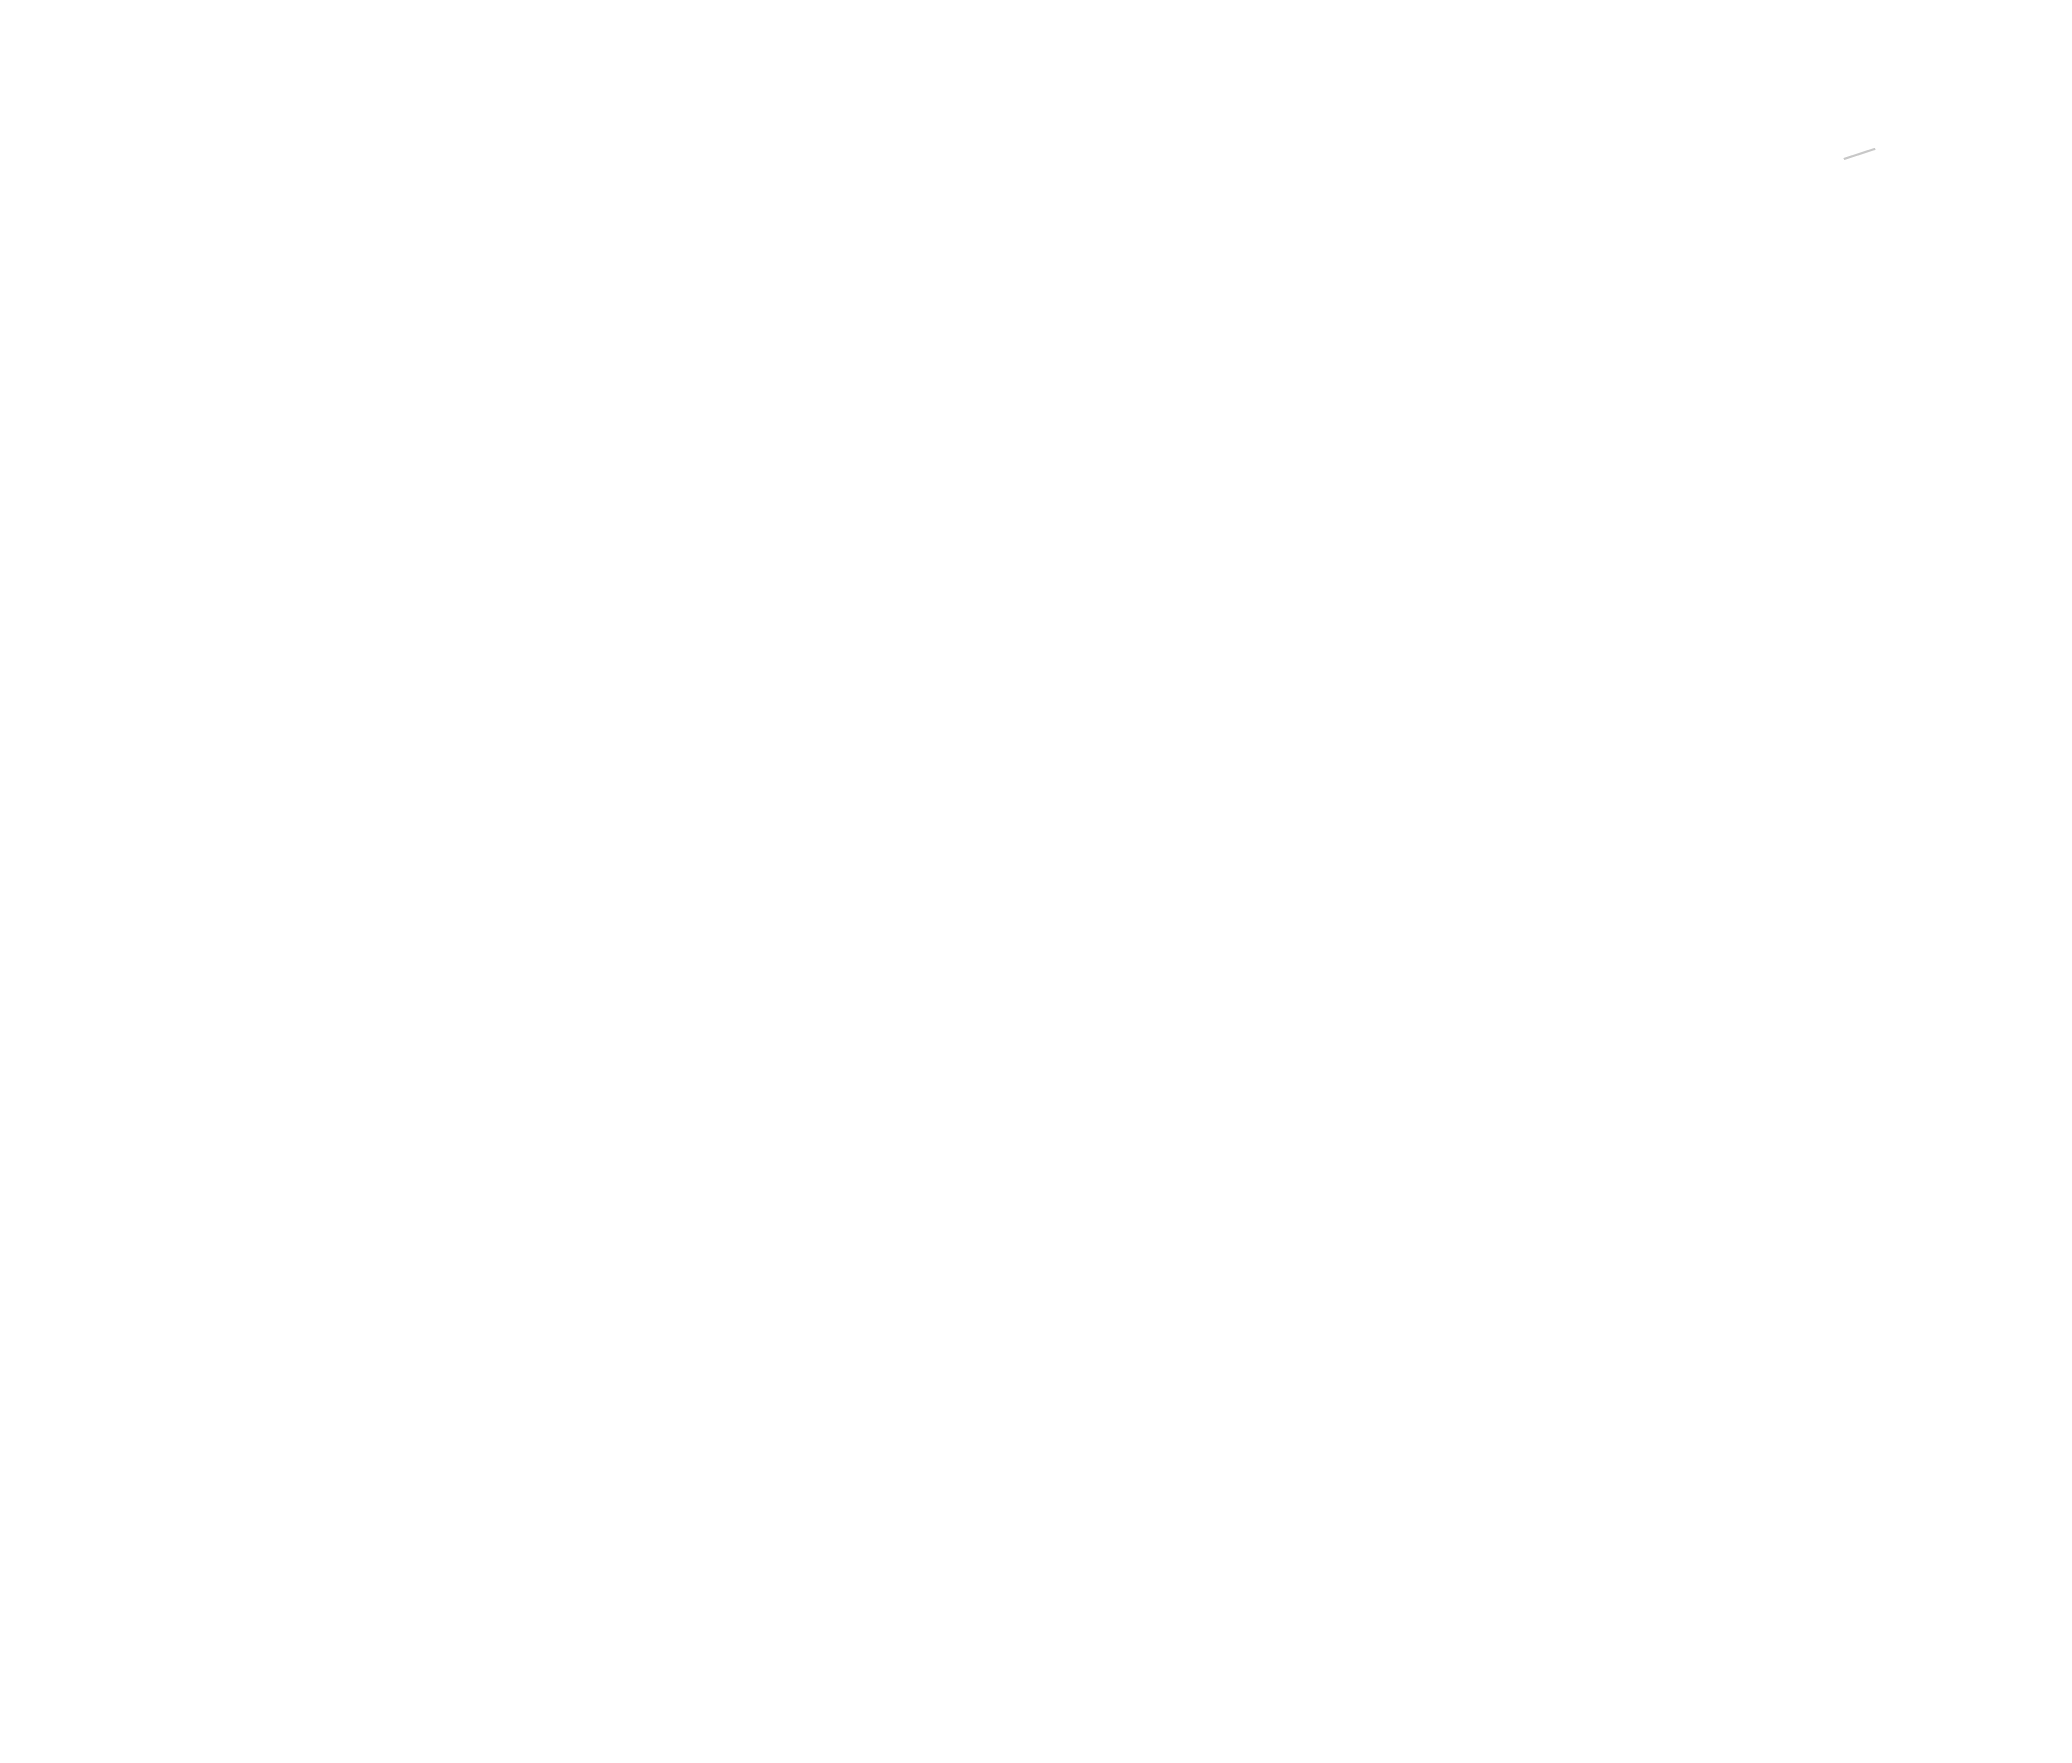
# Model space of a CAD drawing. Header units: metres. Extents: x 274309 to 279208, y 7442650 to 7445760.
# Drawn here: x 276788 to 278617, y 7442650 to 7444195 of the extents above; entities that cross this region are included whole.
import ezdxf

# ---------------------------------------------------------------- set-up
doc = ezdxf.new("R2010")
doc.units = ezdxf.units.M
doc.header["$LTSCALE"] = 0.0254
doc.layers.add('C-ROAD-PROF', color=7, linetype='Continuous')
doc.layers.add('H-VIELAS', color=253, linetype='Continuous')
doc.styles.get("Standard").update_dxf_attribs({"font": 'simplex.shx', "height": 1.95204e-06})

msp = doc.modelspace()

# ---------------------------------------------------------------- hatches: boundary and pattern name
at = {"layer": 'H-VIELAS', "ltscale": 10}
h = msp.add_hatch(color=256, dxfattribs=at)
edge = h.paths.add_edge_path()
edge.add_line((278472.239, 7444095.853), (278443.446, 7444086.452))
edge.add_line((278443.446, 7444086.452), (278444.375, 7444084.651))
edge.add_line((278444.375, 7444084.651), (278473.119, 7444094.036))
edge.add_arc((278673.365, 7444192.171), 222.999, 205.586542, 206.108143, ccw=False)

# ---------------------------------------------------------------- texts
at = {"color": 3, "linetype": 'Continuous', "lineweight": -3, "char_height": 1.3, "attachment_point": 5, "rotation": 90}
for insert in [(278602.427, 7444194.989), (278616.786, 7444063.066), (277868.525, 7443979.691), (277674.553, 7443804.116), (277737.567, 7443640.974), (277726.61, 7443440.732), (277900.582, 7443203.452), (278057.931, 7442929.458), (277984.584, 7442649.528)]:
    msp.add_mtext('{\\fVerdana|b0|i0|c0|p34;}\\P{\\fVerdana|b0|i0|c0|p34;}', dxfattribs=dict(at, insert=insert))
at = {"layer": 'C-ROAD-PROF', "color": 3, "linetype": 'Continuous', "lineweight": -3, "insert": (276787.989, 7443922.029), "char_height": 1.3, "attachment_point": 5, "rotation": 90}
msp.add_mtext('{\\fVerdana|b0|i0|c0|p34;}\\P{\\fVerdana|b0|i0|c0|p34;}', dxfattribs=at)

doc.saveas('drawing.dxf')
